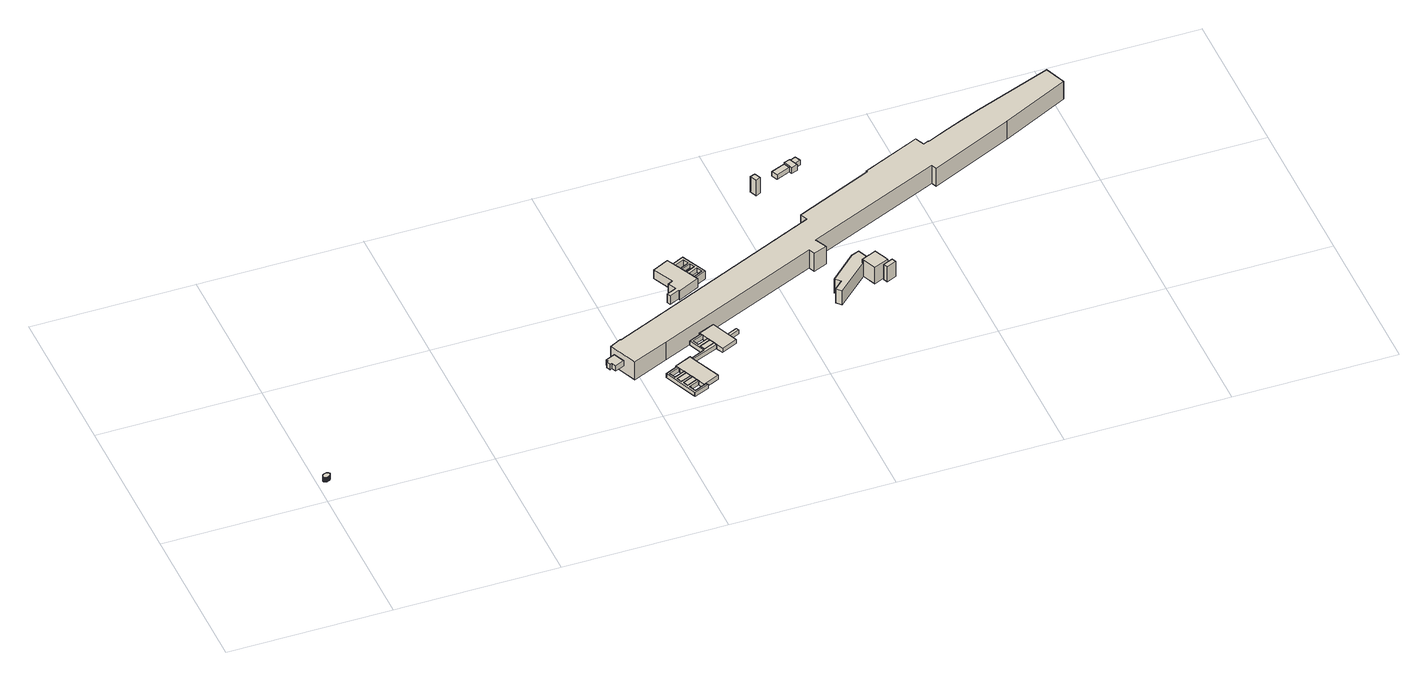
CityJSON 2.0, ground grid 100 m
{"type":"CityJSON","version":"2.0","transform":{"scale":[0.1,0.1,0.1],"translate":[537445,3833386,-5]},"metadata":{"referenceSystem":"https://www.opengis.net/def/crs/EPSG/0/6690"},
"CityObjects":{
"building1":{"type":"Building","attributes":{"class":"3003","measuredHeight":3.2,"BuildingDetailAttribute.specifiedBuildingCoverageRate":0.6,"BuildingDetailAttribute.surveyYear":2017,"BuildingHighTideRiskAttribute.description":"1","BuildingHighTideRiskAttribute.rank":"2","BuildingHighTideRiskAttribute.depth":1.75,"BuildingIDAttribute.prefecture":"27","BuildingIDAttribute.city":"27125"},"geometry":[{"type":"Solid","lod":"1","boundaries":[[[[0,1,2,3,4,5,6,7,8,9,10,11,12,13,14,15,16,17,18,19,20,21,22,23,24,25,26,27,28,29,30,31,32,33,34,35,36,37,38,39,40]],[[39,41,42,40]],[[38,43,41,39]],[[37,44,43,38]],[[36,45,44,37]],[[35,46,45,36]],[[34,47,46,35]],[[33,48,47,34]],[[32,49,48,33]],[[31,50,49,32]],[[30,51,50,31]],[[29,52,51,30]],[[28,53,52,29]],[[27,54,53,28]],[[26,55,54,27]],[[25,56,55,26]],[[24,57,56,25]],[[23,58,57,24]],[[22,59,58,23]],[[21,60,59,22]],[[20,61,60,21]],[[19,62,61,20]],[[18,63,62,19]],[[17,64,63,18]],[[16,65,64,17]],[[15,66,65,16]],[[14,67,66,15]],[[13,68,67,14]],[[12,69,68,13]],[[11,70,69,12]],[[10,71,70,11]],[[9,72,71,10]],[[8,73,72,9]],[[7,74,73,8]],[[6,75,74,7]],[[5,76,75,6]],[[4,77,76,5]],[[3,78,77,4]],[[2,79,78,3]],[[1,80,79,2]],[[0,81,80,1]],[[40,42,81,0]],[[41,43,44,45,46,47,48,49,50,51,52,53,54,55,56,57,58,59,60,61,62,63,64,65,66,67,68,69,70,71,72,73,74,75,76,77,78,79,80,81,42]]]]}]},
"building2":{"type":"Building","attributes":{"計測周辺長":29.45,"1/2500図郭":73,"区名":"住之江区","町丁目名称":"南港北１丁目","class":"3001","usage":"431","measuredHeight":3.9,"storeysAboveGround":1,"BuildingDetailAttribute.buildingRoofEdgeArea":48.63,"BuildingDetailAttribute.buildingStructureType":"610","BuildingDetailAttribute.buildingStructureOrgType":"2","BuildingDetailAttribute.detailedUsage":"1710","BuildingDetailAttribute.specifiedBuildingCoverageRate":0.6,"BuildingDetailAttribute.surveyYear":2017,"BuildingHighTideRiskAttribute.description":"1","BuildingHighTideRiskAttribute.rank":"2","BuildingHighTideRiskAttribute.depth":2.06,"BuildingIDAttribute.prefecture":"27","BuildingIDAttribute.city":"27125"},"geometry":[{"type":"Solid","lod":"1","boundaries":[[[[82,83,84,85,86,87,88,89]],[[88,90,91,89]],[[87,92,90,88]],[[86,93,92,87]],[[85,94,93,86]],[[84,95,94,85]],[[83,96,95,84]],[[82,97,96,83]],[[89,91,97,82]],[[90,92,93,94,95,96,97,91]]]]}]},
"building3":{"type":"Building","attributes":{"class":"3003","BuildingDetailAttribute.specifiedBuildingCoverageRate":0.6,"BuildingDetailAttribute.surveyYear":2017,"BuildingHighTideRiskAttribute.description":"1","BuildingHighTideRiskAttribute.rank":"2","BuildingHighTideRiskAttribute.depth":2.49,"BuildingIDAttribute.prefecture":"27","BuildingIDAttribute.city":"27125"},"geometry":[{"type":"Solid","lod":"1","boundaries":[[[[98,99,100,101,102,103]],[[102,104,105,103]],[[101,106,104,102]],[[100,107,106,101]],[[99,108,107,100]],[[98,109,108,99]],[[103,105,109,98]],[[104,106,107,108,109,105]]]]}]},
"building4":{"type":"Building","attributes":{"class":"3003","BuildingDetailAttribute.specifiedBuildingCoverageRate":0.6,"BuildingDetailAttribute.surveyYear":2017,"BuildingHighTideRiskAttribute.description":"1","BuildingHighTideRiskAttribute.rank":"2","BuildingHighTideRiskAttribute.depth":2.4,"BuildingIDAttribute.prefecture":"27","BuildingIDAttribute.city":"27125"},"geometry":[{"type":"Solid","lod":"1","boundaries":[[[[110,98,103,102,101,100,99,111,112,113,114,115,116,117,118,119,120,121,122,123,124,125,126,127,128,129,130,131,132]],[[131,133,134,132]],[[130,135,133,131]],[[129,136,135,130]],[[128,137,136,129]],[[127,138,137,128]],[[126,139,138,127]],[[125,140,139,126]],[[124,141,140,125]],[[123,142,141,124]],[[122,143,142,123]],[[121,144,143,122]],[[120,145,144,121]],[[119,146,145,120]],[[118,147,146,119]],[[117,148,147,118]],[[116,149,148,117]],[[115,150,149,116]],[[114,151,150,115]],[[113,152,151,114]],[[112,153,152,113]],[[111,154,153,112]],[[99,108,154,111]],[[100,107,108,99]],[[101,106,107,100]],[[102,104,106,101]],[[103,105,104,102]],[[98,109,105,103]],[[110,155,109,98]],[[132,134,155,110]],[[133,135,136,137,138,139,140,141,142,143,144,145,146,147,148,149,150,151,152,153,154,108,107,106,104,105,109,155,134]]]]}]},
"building5":{"type":"Building","attributes":{"class":"3003","BuildingDetailAttribute.specifiedBuildingCoverageRate":0.6,"BuildingDetailAttribute.surveyYear":2017,"BuildingHighTideRiskAttribute.description":"1","BuildingHighTideRiskAttribute.rank":"2","BuildingHighTideRiskAttribute.depth":2.69,"BuildingIDAttribute.prefecture":"27","BuildingIDAttribute.city":"27125"},"geometry":[{"type":"Solid","lod":"1","boundaries":[[[[111,116,115,114,113,112]],[[113,152,153,112]],[[114,151,152,113]],[[115,150,151,114]],[[116,149,150,115]],[[111,154,149,116]],[[112,153,154,111]],[[152,151,150,149,154,153]]]]}]},
"building6":{"type":"Building","attributes":{"class":"3003","BuildingDetailAttribute.specifiedBuildingCoverageRate":0.6,"BuildingDetailAttribute.surveyYear":2017,"BuildingHighTideRiskAttribute.description":"1","BuildingHighTideRiskAttribute.rank":"2","BuildingHighTideRiskAttribute.depth":2.64,"BuildingIDAttribute.prefecture":"27","BuildingIDAttribute.city":"27125"},"geometry":[{"type":"Solid","lod":"1","boundaries":[[[[156,157,158,159,160,161,162,163,164,165,166,167,168,169,170,171,172,173]],[[172,174,175,173]],[[171,176,174,172]],[[170,177,176,171]],[[169,178,177,170]],[[168,179,178,169]],[[167,180,179,168]],[[166,181,180,167]],[[165,182,181,166]],[[164,183,182,165]],[[163,184,183,164]],[[162,185,184,163]],[[161,186,185,162]],[[160,187,186,161]],[[159,188,187,160]],[[158,189,188,159]],[[157,190,189,158]],[[156,191,190,157]],[[173,175,191,156]],[[174,176,177,178,179,180,181,182,183,184,185,186,187,188,189,190,191,175]]]]}]},
"building7":{"type":"Building","attributes":{"class":"3003","BuildingDetailAttribute.specifiedBuildingCoverageRate":0.6,"BuildingDetailAttribute.surveyYear":2017,"BuildingHighTideRiskAttribute.description":"1","BuildingHighTideRiskAttribute.rank":"2","BuildingHighTideRiskAttribute.depth":2.59,"BuildingIDAttribute.prefecture":"27","BuildingIDAttribute.city":"27125"},"geometry":[{"type":"Solid","lod":"1","boundaries":[[[[192,193,194,195,196,197,198,199,200,201,202,203,204,205,206]],[[205,207,208,206]],[[204,209,207,205]],[[203,210,209,204]],[[202,211,210,203]],[[201,212,211,202]],[[200,213,212,201]],[[199,214,213,200]],[[198,215,214,199]],[[197,216,215,198]],[[196,217,216,197]],[[195,218,217,196]],[[194,219,218,195]],[[193,220,219,194]],[[192,221,220,193]],[[206,208,221,192]],[[207,209,210,211,212,213,214,215,216,217,218,219,220,221,208]]]]}]},
"building8":{"type":"Building","attributes":{"class":"3003","BuildingDetailAttribute.specifiedBuildingCoverageRate":0.6,"BuildingDetailAttribute.surveyYear":2017,"BuildingHighTideRiskAttribute.description":"1","BuildingHighTideRiskAttribute.rank":"2","BuildingHighTideRiskAttribute.depth":2.81,"BuildingIDAttribute.prefecture":"27","BuildingIDAttribute.city":"27125"},"geometry":[{"type":"Solid","lod":"1","boundaries":[[[[204,203,202,201,205]],[[201,212,207,205]],[[202,211,212,201]],[[203,210,211,202]],[[204,209,210,203]],[[205,207,209,204]],[[212,211,210,209,207]]]]}]},
"building9":{"type":"Building","attributes":{"class":"3003","BuildingDetailAttribute.specifiedBuildingCoverageRate":0.6,"BuildingDetailAttribute.surveyYear":2017,"BuildingHighTideRiskAttribute.description":"1","BuildingHighTideRiskAttribute.rank":"2","BuildingHighTideRiskAttribute.depth":2,"BuildingIDAttribute.prefecture":"27","BuildingIDAttribute.city":"27125"},"geometry":[{"type":"Solid","lod":"1","boundaries":[[[[222,223,224,225,226,227,228,229,230,231,232]],[[231,233,234,232]],[[230,235,233,231]],[[229,236,235,230]],[[228,237,236,229]],[[227,238,237,228]],[[226,239,238,227]],[[225,240,239,226]],[[224,241,240,225]],[[223,242,241,224]],[[222,243,242,223]],[[232,234,243,222]],[[233,235,236,237,238,239,240,241,242,243,234]]]]}]},
"building10":{"type":"Building","attributes":{"class":"3003","BuildingDetailAttribute.specifiedBuildingCoverageRate":0.6,"BuildingDetailAttribute.surveyYear":2017,"BuildingHighTideRiskAttribute.description":"1","BuildingHighTideRiskAttribute.rank":"2","BuildingHighTideRiskAttribute.depth":2,"BuildingIDAttribute.prefecture":"27","BuildingIDAttribute.city":"27125"},"geometry":[{"type":"Solid","lod":"1","boundaries":[[[[244,245,226,225,224]],[[225,240,241,224]],[[226,239,240,225]],[[245,246,239,226]],[[244,247,246,245]],[[224,241,247,244]],[[240,239,246,247,241]]]]}]},
"building11":{"type":"Building","attributes":{"class":"3003","measuredHeight":6.3,"BuildingDetailAttribute.specifiedBuildingCoverageRate":0.6,"BuildingDetailAttribute.surveyYear":2017,"BuildingHighTideRiskAttribute.description":"1","BuildingHighTideRiskAttribute.rank":"2","BuildingHighTideRiskAttribute.depth":2.77,"BuildingIDAttribute.prefecture":"27","BuildingIDAttribute.city":"27125"},"geometry":[{"type":"Solid","lod":"1","boundaries":[[[[248,249,250,251,252,253,254,255,256,257,258,259,260,261,262,263,264]],[[263,265,266,264]],[[262,267,265,263]],[[261,268,267,262]],[[260,269,268,261]],[[259,270,269,260]],[[258,271,270,259]],[[257,272,271,258]],[[256,273,272,257]],[[255,274,273,256]],[[254,275,274,255]],[[253,276,275,254]],[[252,277,276,253]],[[251,278,277,252]],[[250,279,278,251]],[[249,280,279,250]],[[248,281,280,249]],[[264,266,281,248]],[[265,267,268,269,270,271,272,273,274,275,276,277,278,279,280,281,266]]]]}]},
"building12":{"type":"Building","attributes":{"class":"3003","BuildingDetailAttribute.specifiedBuildingCoverageRate":0.6,"BuildingDetailAttribute.surveyYear":2017,"BuildingHighTideRiskAttribute.description":"1","BuildingHighTideRiskAttribute.rank":"2","BuildingHighTideRiskAttribute.depth":2,"BuildingIDAttribute.prefecture":"27","BuildingIDAttribute.city":"27125"},"geometry":[{"type":"Solid","lod":"1","boundaries":[[[[282,283,248,264]],[[248,284,285,264]],[[283,286,284,248]],[[282,287,286,283]],[[264,285,287,282]],[[284,286,287,285]]]]}]},
"building13":{"type":"Building","attributes":{"class":"3003","measuredHeight":5.9,"BuildingDetailAttribute.specifiedBuildingCoverageRate":0.6,"BuildingDetailAttribute.surveyYear":2017,"BuildingHighTideRiskAttribute.description":"1","BuildingHighTideRiskAttribute.rank":"2","BuildingHighTideRiskAttribute.depth":2,"BuildingIDAttribute.prefecture":"27","BuildingIDAttribute.city":"27125"},"geometry":[{"type":"Solid","lod":"1","boundaries":[[[[263,288,289,290,291,292,293,252,251,294,295,250,249,248,283,282,264]],[[282,296,297,264]],[[283,298,296,282]],[[248,299,298,283]],[[249,300,299,248]],[[250,301,300,249]],[[295,302,301,250]],[[294,303,302,295]],[[251,304,303,294]],[[252,305,304,251]],[[293,306,305,252]],[[292,307,306,293]],[[291,308,307,292]],[[290,309,308,291]],[[289,310,309,290]],[[288,311,310,289]],[[263,312,311,288]],[[264,297,312,263]],[[296,298,299,300,301,302,303,304,305,306,307,308,309,310,311,312,297]]]]}]},
"building14":{"type":"Building","attributes":{"class":"3003","BuildingDetailAttribute.specifiedBuildingCoverageRate":0.6,"BuildingDetailAttribute.surveyYear":2017,"BuildingHighTideRiskAttribute.description":"1","BuildingHighTideRiskAttribute.rank":"2","BuildingHighTideRiskAttribute.depth":2.96,"BuildingIDAttribute.prefecture":"27","BuildingIDAttribute.city":"27125"},"geometry":[{"type":"Solid","lod":"1","boundaries":[[[[295,294,251,250]],[[251,313,314,250]],[[294,315,313,251]],[[295,316,315,294]],[[250,314,316,295]],[[313,315,316,314]]]]}]},
"building15":{"type":"Building","attributes":{"計測周辺長":84.31,"1/2500図郭":74,"区名":"住之江区","町丁目名称":"南港北１丁目","街区番号":30,"class":"3003","usage":"431","measuredHeight":10.1,"storeysAboveGround":2,"BuildingDetailAttribute.buildingRoofEdgeArea":249.21,"BuildingDetailAttribute.buildingStructureType":"610","BuildingDetailAttribute.buildingStructureOrgType":"2","BuildingDetailAttribute.detailedUsage":"1710","BuildingDetailAttribute.specifiedBuildingCoverageRate":0.6,"BuildingDetailAttribute.surveyYear":2017,"BuildingHighTideRiskAttribute.description":"1","BuildingHighTideRiskAttribute.rank":"2","BuildingHighTideRiskAttribute.depth":2,"BuildingIDAttribute.prefecture":"27","BuildingIDAttribute.city":"27125"},"geometry":[{"type":"Solid","lod":"1","boundaries":[[[[317,318,319,320,321,322,323,324,325,326,327]],[[326,328,329,327]],[[325,330,328,326]],[[324,331,330,325]],[[323,332,331,324]],[[322,333,332,323]],[[321,334,333,322]],[[320,335,334,321]],[[319,336,335,320]],[[318,337,336,319]],[[317,338,337,318]],[[327,329,338,317]],[[328,330,331,332,333,334,335,336,337,338,329]]]]}]},
"building16":{"type":"Building","attributes":{"class":"3001","measuredHeight":11.2,"BuildingDetailAttribute.specifiedBuildingCoverageRate":0.6,"BuildingDetailAttribute.surveyYear":2017,"BuildingHighTideRiskAttribute.description":"1","BuildingHighTideRiskAttribute.rank":"2","BuildingHighTideRiskAttribute.depth":2.27,"BuildingIDAttribute.prefecture":"27","BuildingIDAttribute.city":"27125"},"geometry":[{"type":"Solid","lod":"1","boundaries":[[[[339,340,341,342]],[[341,343,344,342]],[[340,345,343,341]],[[339,346,345,340]],[[342,344,346,339]],[[343,345,346,344]]]]}]},
"building17":{"type":"Building","attributes":{"計測周辺長":40.29,"1/2500図郭":74,"区名":"住之江区","町丁目名称":"南港北１丁目","街区番号":30,"class":"3003","usage":"431","measuredHeight":12,"storeysAboveGround":2,"BuildingDetailAttribute.buildingRoofEdgeArea":101.47,"BuildingDetailAttribute.buildingStructureType":"610","BuildingDetailAttribute.buildingStructureOrgType":"2","BuildingDetailAttribute.detailedUsage":"1710","BuildingDetailAttribute.specifiedBuildingCoverageRate":0.6,"BuildingDetailAttribute.surveyYear":2017,"BuildingHighTideRiskAttribute.description":"1","BuildingHighTideRiskAttribute.rank":"2","BuildingHighTideRiskAttribute.depth":2.83,"BuildingIDAttribute.prefecture":"27","BuildingIDAttribute.city":"27125"},"geometry":[{"type":"Solid","lod":"1","boundaries":[[[[347,348,349,350,351,352,353,354,355,356]],[[355,357,358,356]],[[354,359,357,355]],[[353,360,359,354]],[[352,361,360,353]],[[351,362,361,352]],[[350,363,362,351]],[[349,364,363,350]],[[348,365,364,349]],[[347,366,365,348]],[[356,358,366,347]],[[357,359,360,361,362,363,364,365,366,358]]]]}]},
"building18":{"type":"Building","attributes":{"計測周辺長":19.2,"1/2500図郭":74,"区名":"住之江区","町丁目名称":"南港北１丁目","街区番号":30,"class":"3001","usage":"431","measuredHeight":10.8,"storeysAboveGround":2,"BuildingDetailAttribute.buildingRoofEdgeArea":19.57,"BuildingDetailAttribute.buildingStructureType":"610","BuildingDetailAttribute.buildingStructureOrgType":"2","BuildingDetailAttribute.detailedUsage":"1710","BuildingDetailAttribute.specifiedBuildingCoverageRate":0.6,"BuildingDetailAttribute.surveyYear":2017,"BuildingHighTideRiskAttribute.description":"1","BuildingHighTideRiskAttribute.rank":"2","BuildingHighTideRiskAttribute.depth":2.54,"BuildingIDAttribute.prefecture":"27","BuildingIDAttribute.city":"27125"},"geometry":[{"type":"Solid","lod":"1","boundaries":[[[[367,368,369,370]],[[369,371,372,370]],[[368,373,371,369]],[[367,374,373,368]],[[370,372,374,367]],[[371,373,374,372]]]]}]},
"building19":{"type":"Building","attributes":{"name":"コスモスクエア駅","計測周辺長":739.26,"1/2500図郭":74,"区名":"住之江区","町丁目名称":"南港北１丁目","class":"3001","usage":"431","measuredHeight":13,"storeysAboveGround":2,"BuildingDetailAttribute.buildingRoofEdgeArea":6659.97,"BuildingDetailAttribute.buildingStructureType":"610","BuildingDetailAttribute.buildingStructureOrgType":"2","BuildingDetailAttribute.detailedUsage":"1710","BuildingDetailAttribute.specifiedBuildingCoverageRate":0.6,"BuildingDetailAttribute.surveyYear":2017,"BuildingHighTideRiskAttribute.description":"1","BuildingHighTideRiskAttribute.rank":"2","BuildingHighTideRiskAttribute.depth":2,"BuildingIDAttribute.prefecture":"27","BuildingIDAttribute.city":"27125"},"geometry":[{"type":"Solid","lod":"1","boundaries":[[[[375,376,377,378,379,380,381,382,383,384,385,386,387,388,389,390,391,392,393,394,395,396,397,398,399,400,401,402]],[[401,403,404,402]],[[400,405,403,401]],[[399,406,405,400]],[[398,407,406,399]],[[397,408,407,398]],[[396,409,408,397]],[[395,410,409,396]],[[394,411,410,395]],[[393,412,411,394]],[[392,413,412,393]],[[391,414,413,392]],[[390,415,414,391]],[[389,416,415,390]],[[388,417,416,389]],[[387,418,417,388]],[[386,419,418,387]],[[385,420,419,386]],[[384,421,420,385]],[[383,422,421,384]],[[382,423,422,383]],[[381,424,423,382]],[[380,425,424,381]],[[379,426,425,380]],[[378,427,426,379]],[[377,428,427,378]],[[376,429,428,377]],[[375,430,429,376]],[[402,404,430,375]],[[403,405,406,407,408,409,410,411,412,413,414,415,416,417,418,419,420,421,422,423,424,425,426,427,428,429,430,404]]]]}]},
"building20":{"type":"Building","attributes":{"計測周辺長":27.09,"1/2500図郭":74,"区名":"住之江区","町丁目名称":"南港北１丁目","街区番号":33,"class":"3003","usage":"454","measuredHeight":3.2,"storeysAboveGround":1,"BuildingDetailAttribute.buildingRoofEdgeArea":38.89,"BuildingDetailAttribute.buildingStructureType":"610","BuildingDetailAttribute.buildingStructureOrgType":"2","BuildingDetailAttribute.detailedUsage":"1930","BuildingDetailAttribute.specifiedBuildingCoverageRate":0.6,"BuildingDetailAttribute.surveyYear":2017,"BuildingHighTideRiskAttribute.description":"1","BuildingHighTideRiskAttribute.rank":"2","BuildingHighTideRiskAttribute.depth":2.16,"BuildingIDAttribute.prefecture":"27","BuildingIDAttribute.city":"27125"},"geometry":[{"type":"Solid","lod":"1","boundaries":[[[[431,432,433,434]],[[433,435,436,434]],[[432,437,435,433]],[[431,438,437,432]],[[434,436,438,431]],[[435,437,438,436]]]]}]},
"building21":{"type":"Building","attributes":{"計測周辺長":20.54,"1/2500図郭":74,"区名":"住之江区","町丁目名称":"南港北１丁目","街区番号":33,"class":"3001","usage":"454","measuredHeight":4.3,"storeysAboveGround":1,"BuildingDetailAttribute.buildingRoofEdgeArea":25.54,"BuildingDetailAttribute.buildingStructureType":"610","BuildingDetailAttribute.buildingStructureOrgType":"2","BuildingDetailAttribute.detailedUsage":"1930","BuildingDetailAttribute.specifiedBuildingCoverageRate":0.6,"BuildingDetailAttribute.surveyYear":2017,"BuildingHighTideRiskAttribute.description":"1","BuildingHighTideRiskAttribute.rank":"2","BuildingHighTideRiskAttribute.depth":2.27,"BuildingIDAttribute.prefecture":"27","BuildingIDAttribute.city":"27125"},"geometry":[{"type":"Solid","lod":"1","boundaries":[[[[439,440,441,442,443,444]],[[443,445,446,444]],[[442,447,445,443]],[[441,448,447,442]],[[440,449,448,441]],[[439,450,449,440]],[[444,446,450,439]],[[445,447,448,449,450,446]]]]}]},
"building22":{"type":"Building","attributes":{"計測周辺長":16.84,"1/2500図郭":74,"区名":"住之江区","町丁目名称":"南港北１丁目","街区番号":33,"class":"3001","usage":"454","measuredHeight":3.3,"storeysAboveGround":1,"BuildingDetailAttribute.buildingRoofEdgeArea":17.67,"BuildingDetailAttribute.buildingStructureType":"610","BuildingDetailAttribute.buildingStructureOrgType":"2","BuildingDetailAttribute.detailedUsage":"1930","BuildingDetailAttribute.specifiedBuildingCoverageRate":0.6,"BuildingDetailAttribute.surveyYear":2017,"BuildingHighTideRiskAttribute.description":"1","BuildingHighTideRiskAttribute.rank":"2","BuildingHighTideRiskAttribute.depth":2.27,"BuildingIDAttribute.prefecture":"27","BuildingIDAttribute.city":"27125"},"geometry":[{"type":"Solid","lod":"1","boundaries":[[[[451,452,453,454]],[[453,455,456,454]],[[452,457,455,453]],[[451,458,457,452]],[[454,456,458,451]],[[455,457,458,456]]]]}]}
},
"vertices":[
[16,68,92],[12,70,92],[10,71,92],[8,72,92],[5,75,92],[5,76,92],[4,79,92],[3,81,92],[3,82,92],[4,85,92],[5,90,92],[6,92,92],[7,93,92],[9,96,92],[11,98,92],[13,99,92],[17,101,92],[23,104,92],[25,105,92],[30,106,92],[34,106,92],[37,106,92],[40,105,92],[43,104,92],[45,102,92],[47,101,92],[48,99,92],[49,96,92],[50,94,92],[50,91,92],[50,87,92],[49,85,92],[47,80,92],[43,77,92],[41,75,92],[38,73,92],[35,71,92],[33,70,92],[28,69,92],[23,68,92],[20,68,92],[23,68,124],[20,68,124],[28,69,124],[33,70,124],[35,71,124],[38,73,124],[41,75,124],[43,77,124],[47,80,124],[49,85,124],[50,87,124],[50,91,124],[50,94,124],[49,96,124],[48,99,124],[47,101,124],[45,102,124],[43,104,124],[40,105,124],[37,106,124],[34,106,124],[30,106,124],[25,105,124],[23,104,124],[17,101,124],[13,99,124],[11,98,124],[9,96,124],[7,93,124],[6,92,124],[5,90,124],[4,85,124],[3,82,124],[3,81,124],[4,79,124],[5,76,124],[5,75,124],[8,72,124],[10,71,124],[12,70,124],[16,68,124],
[1850,394,91],[1838,389,91],[1826,416,91],[1838,421,91],[1832,434,91],[1889,459,91],[1918,392,91],[1861,367,91],[1918,392,130],[1861,367,130],[1889,459,130],[1832,434,130],[1838,421,130],[1826,416,130],[1838,389,130],[1850,394,130],
[2212,186,85],[2225,154,85],[2192,140,85],[2159,126,85],[2146,158,85],[2191,177,85],[2146,158,115],[2191,177,115],[2159,126,115],[2192,140,115],[2225,154,115],[2212,186,115],
[2210,189,85],[2231,141,85],[2192,124,85],[2166,112,85],[2179,82,85],[2192,87,85],[2245,110,85],[2251,94,85],[2192,69,85],[2186,66,85],[2192,50,85],[2203,25,85],[2282,59,85],[2287,47,85],[2196,8,85],[2193,16,85],[2106,219,85],[2182,252,85],[2188,238,85],[2123,211,85],[2139,173,85],[2191,195,85],[2205,201,85],[2191,195,115],[2205,201,115],[2139,173,115],[2123,211,115],[2188,238,115],[2182,252,115],[2106,219,115],[2193,16,115],[2196,8,115],[2287,47,115],[2282,59,115],[2203,25,115],[2192,50,115],[2186,66,115],[2192,69,115],[2251,94,115],[2245,110,115],[2192,87,115],[2179,82,115],[2166,112,115],[2192,124,115],[2231,141,115],[2210,189,115],
[2291,282,84],[2369,102,84],[2267,58,84],[2251,94,84],[2252,95,84],[2246,110,84],[2245,110,84],[2231,141,84],[2225,154,84],[2212,186,84],[2210,189,84],[2205,201,84],[2191,235,84],[2179,262,84],[2190,267,84],[2281,306,84],[2286,294,84],[2289,288,84],[2286,294,114],[2289,288,114],[2281,306,114],[2190,267,114],[2179,262,114],[2191,235,114],[2205,201,114],[2210,189,114],[2212,186,114],[2225,154,114],[2231,141,114],[2245,110,114],[2246,110,114],[2252,95,114],[2251,94,114],[2267,58,114],[2369,102,114],[2291,282,114],
[2291,282,83],[2289,288,83],[2286,294,83],[2373,331,83],[2330,434,83],[2408,467,83],[2414,454,83],[2348,426,83],[2363,390,83],[2430,418,83],[2436,401,83],[2368,372,83],[2381,341,83],[2450,371,83],[2457,352,83],[2450,371,113],[2457,352,113],[2381,341,113],[2368,372,113],[2436,401,113],[2430,418,113],[2363,390,113],[2348,426,113],[2414,454,113],[2408,467,113],[2330,434,113],[2373,331,113],[2286,294,113],[2289,288,113],[2291,282,113],
[2404,478,81],[2504,521,81],[2549,416,81],[2549,414,81],[2556,399,81],[2576,352,81],[2476,309,81],[2457,352,81],[2458,352,81],[2450,371,81],[2430,418,81],[2450,371,111],[2430,418,111],[2458,352,111],[2457,352,111],[2476,309,111],[2576,352,111],[2556,399,111],[2549,414,111],[2549,416,111],[2504,521,111],[2404,478,111],
[2611,442,81],[2618,425,81],[2618,425,111],[2611,442,111],
[2515,962,80],[2519,953,80],[2523,944,80],[2539,910,80],[2544,899,80],[2553,882,80],[2421,818,80],[2417,828,80],[2356,801,80],[2347,822,80],[2407,848,80],[2383,898,80],[2414,913,80],[2353,1041,80],[2453,1089,80],[2495,1003,80],[2500,991,80],[2495,1003,143],[2500,991,143],[2453,1089,143],[2353,1041,143],[2414,913,143],[2383,898,143],[2407,848,143],[2347,822,143],[2356,801,143],[2417,828,143],[2421,818,143],[2553,882,143],[2544,899,143],[2539,910,143],[2523,944,143],[2519,953,143],[2515,962,143],
[2560,1019,80],[2574,990,80],[2515,962,110],[2500,991,110],[2574,990,110],[2560,1019,110],
[2555,1032,80],[2538,1067,80],[2479,1038,80],[2471,1055,80],[2544,1090,80],[2618,934,80],[2600,939,80],[2584,973,80],[2560,1019,138],[2500,991,138],[2574,990,138],[2515,962,138],[2519,953,138],[2523,944,138],[2584,973,138],[2600,939,138],[2539,910,138],[2544,899,138],[2618,934,138],[2544,1090,138],[2471,1055,138],[2479,1038,138],[2538,1067,138],[2555,1032,138],[2495,1003,138],
[2539,910,110],[2523,944,110],[2600,939,110],[2584,973,110],
[3438,639,78],[3438,638,78],[3441,632,78],[3246,451,78],[3218,481,78],[3272,531,78],[3243,562,78],[3408,717,78],[3455,736,78],[3487,659,78],[3484,658,78],[3487,659,179],[3484,658,179],[3455,736,179],[3408,717,179],[3243,562,179],[3272,531,179],[3218,481,179],[3246,451,179],[3441,632,179],[3438,638,179],[3438,639,179],
[3120,1526,89],[3151,1538,89],[3168,1497,89],[3137,1484,89],[3168,1497,201],[3137,1484,201],[3151,1538,201],[3120,1526,201],
[3487,659,83],[3531,678,83],[3550,635,83],[3563,605,83],[3565,600,83],[3571,586,83],[3478,546,83],[3441,632,83],[3438,638,83],[3484,658,83],[3438,638,202],[3484,658,202],[3441,632,202],[3478,546,202],[3571,586,202],[3565,600,202],[3563,605,202],[3550,635,202],[3531,678,202],[3487,659,202],
[3536,562,86],[3597,588,86],[3609,561,86],[3547,535,86],[3609,561,195],[3547,535,195],[3597,588,195],[3536,562,195],
[4644,1513,9],[4133,1280,9],[4119,1315,9],[3286,953,9],[3319,884,9],[3235,849,9],[3219,888,9],[2189,443,9],[1969,348,9],[1893,522,9],[1963,558,9],[1965,553,9],[2187,650,9],[3227,1106,9],[3305,1140,9],[3287,1187,9],[3300,1192,9],[3766,1396,9],[3764,1405,9],[4118,1561,9],[4144,1503,9],[4177,1519,9],[4178,1514,9],[4315,1574,9],[4417,1617,9],[4535,1665,9],[5012,1846,9],[5063,1719,9],[5012,1846,139],[5063,1719,139],[4535,1665,139],[4417,1617,139],[4315,1574,139],[4178,1514,139],[4177,1519,139],[4144,1503,139],[4118,1561,139],[3764,1405,139],[3766,1396,139],[3300,1192,139],[3287,1187,139],[3305,1140,139],[3227,1106,139],[2187,650,139],[1965,553,139],[1963,558,139],[1893,522,139],[1969,348,139],[2189,443,139],[3219,888,139],[3235,849,139],[3319,884,139],[3286,953,139],[4119,1315,139],[4133,1280,139],[4644,1513,139],
[3296,1571,90],[3280,1609,90],[3367,1645,90],[3383,1607,90],[3367,1645,122],[3383,1607,122],[3280,1609,122],[3296,1571,122],
[3406,1661,88],[3421,1625,88],[3429,1605,88],[3390,1589,88],[3383,1607,88],[3367,1645,88],[3383,1607,131],[3367,1645,131],[3390,1589,131],[3429,1605,131],[3421,1625,131],[3406,1661,131],
[3406,1661,89],[3447,1678,89],[3462,1642,89],[3421,1625,89],[3462,1642,122],[3421,1625,122],[3447,1678,122],[3406,1661,122]
]}
